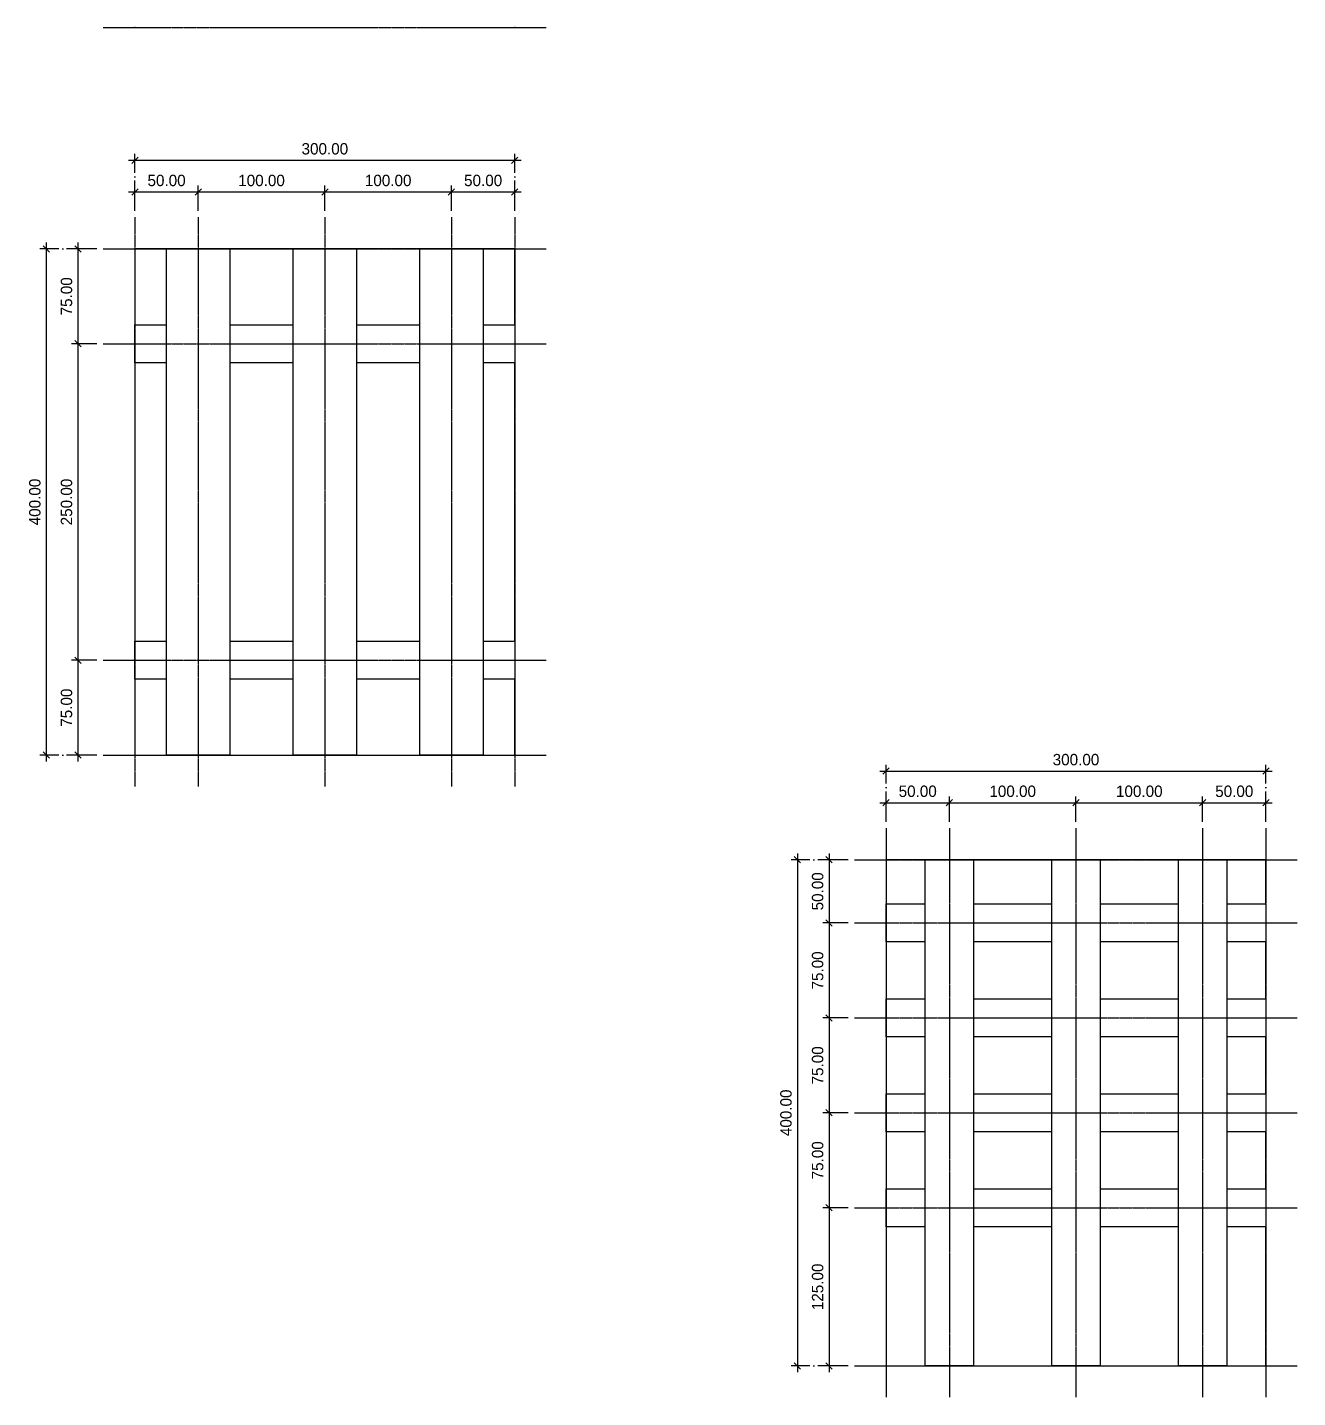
# Model space of a CAD drawing. Header units: millimetres. Extents: x -244126 to 368105, y -173968 to 259060.
# Drawn here: x -4110 to -3107, y 14752 to 15834 of the extents above; entities that cross this region are included whole.
import ezdxf

# ---------------------------------------------------------------- set-up
doc = ezdxf.new("R2010")
doc.units = ezdxf.units.MM
doc.header["$MEASUREMENT"] = 0
doc.linetypes.add('ACAD_ISO04W100', pattern=[30, 24, -3, 0, -3])
doc.linetypes.add('CENTER', pattern=[2, 1.25, -0.25, 0.25, -0.25])
for name, color, linetype in [('000 - GRID', 8, 'CENTER'), ('000 - WIPEOUT', 250, 'Continuous'), ('001 - ASCESSORIES', 1, 'Continuous'), ('002 - STRUCTURAL STEEL', 4, 'Continuous'), ('A04_TUBE SERIES', 7, 'Continuous')]:
    doc.layers.add(name, color=color, linetype=linetype)
doc.styles.add('CORDIA', font='cordia.shx')
doc.styles.add('TA', font='Cordia New.ttf', dxfattribs={"height": 4.5})
doc.dimstyles.new('DIM E-E', dxfattribs={"dimscale": 2, "dimtxt": 0.18, "dimasz": 0.1, "dimexe": 0.1, "dimexo": 0.1, "dimgap": 0.09, "dimtad": 1, "dimtoh": 1, "dimzin": 0, "dimdsep": 46, "dimtxsty": 'CORDIA', "dimblk": 'OBLIQUE', "dimcen": 0.1, "dimdle": 0.1, "dimclrd": 40, "dimclre": 140, "dimclrt": 3, "dimadec": 0, "dimazin": 0, "dimtfac": 1, "dimtix": 1, "dimtmove": 2, "dimatfit": 3, "dimfxl": 1, "dimtolj": 1, "dimtzin": 0, "dimarcsym": 0})

# ---------------------------------------------------------------- blocks, each defined once
blk = doc.blocks.new('*U745')
at = {"color": 3}
blk.add_point((0, -400), dxfattribs=at)
at = {"layer": '000 - GRID', "color": 0, "linetype": 'ByBlock'}
blk.add_line((0, 25), (0, -425), dxfattribs=at)
at = {"layer": '000 - GRID', "color": 0}
blk.add_point((0, 0), dxfattribs=at)
at = {"style": 'TA', "flags": 1}
blk.add_attdef('LOCATION', (6, 6), '', height=4.5, dxfattribs=at)
blk = doc.blocks.new('*U548')
at = {"color": 3}
blk.add_point((0, -300), dxfattribs=at)
at = {"layer": '000 - GRID', "color": 0, "linetype": 'ByBlock'}
blk.add_line((0, 25), (0, -325), dxfattribs=at)
at = {"layer": '000 - GRID', "color": 0}
blk.add_point((0, 0), dxfattribs=at)
at = {"style": 'TA', "flags": 1}
blk.add_attdef('LOCATION', (6, 6), '', height=4.5, dxfattribs=at)
blk = doc.blocks.new('*U746')
at = {"color": 0}
blk.add_wipeout([(-150, 15), (150, 15), (150, -15), (-150, -15)], dxfattribs=at).dxf.layer = '000 - WIPEOUT'
at = {"layer": '002 - STRUCTURAL STEEL', "color": 0, "linetype": 'ByBlock'}
blk.add_lwpolyline([(-150, 15), (150, 15), (150, -15), (-150, -15)], close=True, dxfattribs=at)
blk = doc.blocks.new('*U747')
at = {"color": 0}
blk.add_wipeout([(-25, 400), (25, 400), (25, 0), (-25, 0)], dxfattribs=at).dxf.layer = '000 - WIPEOUT'
at = {"layer": '002 - STRUCTURAL STEEL', "color": 0, "linetype": 'ByBlock'}
blk.add_lwpolyline([(-25, 400), (25, 400), (25, 0), (-25, 0)], close=True, dxfattribs=at)
blk = doc.blocks.new('_Oblique')
at = {"color": 0, "linetype": 'ByBlock', "lineweight": -2}
blk.add_line((-0.5, -0.5), (0.5, 0.5), dxfattribs=at)
blk = doc.blocks.new('*D2356')
at = {"layer": 'A04_TUBE SERIES', "color": 140, "linetype": 'ACAD_ISO04W100', "lineweight": -2, "transparency": 16777216}
for p, q in [((-4025.2, 15689.2), (-4025.2, 15709.2)), ((-3975.2, 15689.2), (-3975.2, 15709.2))]:
    blk.add_line(p, q, dxfattribs=at)
at = {"layer": 'A04_TUBE SERIES', "color": 40, "lineweight": -2, "transparency": 16777216}
blk.add_line((-4030.2, 15704.2), (-3970.2, 15704.2), dxfattribs=at)
at = {"layer": 'Defpoints', "color": 0, "transparency": 16777216}
for p in [(-3975.2, 15704.2), (-4025.2, 15684.2), (-3975.2, 15684.2)]:
    blk.add_point(p, dxfattribs=at)
at = {"layer": 'A04_TUBE SERIES', "color": 40, "lineweight": -2, "transparency": 16777216, "xscale": 5, "yscale": 5, "zscale": 5, "rotation": 180}
blk.add_blockref('_Oblique', (-4025.2, 15704.2), dxfattribs=at)
at = {"layer": 'A04_TUBE SERIES', "color": 40, "lineweight": -2, "transparency": 16777216, "xscale": 5, "yscale": 5, "zscale": 5}
blk.add_blockref('_Oblique', (-3975.2, 15704.2), dxfattribs=at)
at = {"layer": 'A04_TUBE SERIES', "color": 3, "transparency": 16777216, "insert": (-4000.2, 15713.2), "char_height": 9, "attachment_point": 5, "style": 'CORDIA'}
blk.add_mtext('\\A1;50.00', dxfattribs=at)
blk = doc.blocks.new('*D2357')
at = {"layer": 'A04_TUBE SERIES', "color": 140, "linetype": 'ACAD_ISO04W100', "lineweight": -2, "transparency": 16777216}
for p, q in [((-3975.2, 15689.2), (-3975.2, 15709.2)), ((-3875.2, 15689.2), (-3875.2, 15709.2))]:
    blk.add_line(p, q, dxfattribs=at)
at = {"layer": 'A04_TUBE SERIES', "color": 40, "lineweight": -2, "transparency": 16777216}
blk.add_line((-3980.2, 15704.2), (-3870.2, 15704.2), dxfattribs=at)
at = {"layer": 'Defpoints', "color": 0, "transparency": 16777216}
for p in [(-3875.2, 15704.2), (-3975.2, 15684.2), (-3875.2, 15684.2)]:
    blk.add_point(p, dxfattribs=at)
at = {"layer": 'A04_TUBE SERIES', "color": 40, "lineweight": -2, "transparency": 16777216, "xscale": 5, "yscale": 5, "zscale": 5, "rotation": 180}
blk.add_blockref('_Oblique', (-3975.2, 15704.2), dxfattribs=at)
at = {"layer": 'A04_TUBE SERIES', "color": 40, "lineweight": -2, "transparency": 16777216, "xscale": 5, "yscale": 5, "zscale": 5}
blk.add_blockref('_Oblique', (-3875.2, 15704.2), dxfattribs=at)
at = {"layer": 'A04_TUBE SERIES', "color": 3, "transparency": 16777216, "insert": (-3925.2, 15713.2), "char_height": 9, "attachment_point": 5, "style": 'CORDIA'}
blk.add_mtext('\\A1;100.00', dxfattribs=at)
blk = doc.blocks.new('*D2358')
at = {"layer": 'A04_TUBE SERIES', "color": 140, "linetype": 'ACAD_ISO04W100', "lineweight": -2, "transparency": 16777216}
for p, q in [((-3875.2, 15689.2), (-3875.2, 15709.2)), ((-3775.2, 15689.2), (-3775.2, 15709.2))]:
    blk.add_line(p, q, dxfattribs=at)
at = {"layer": 'A04_TUBE SERIES', "color": 40, "lineweight": -2, "transparency": 16777216}
blk.add_line((-3880.2, 15704.2), (-3770.2, 15704.2), dxfattribs=at)
at = {"layer": 'Defpoints', "color": 0, "transparency": 16777216}
for p in [(-3775.2, 15704.2), (-3875.2, 15684.2), (-3775.2, 15684.2)]:
    blk.add_point(p, dxfattribs=at)
at = {"layer": 'A04_TUBE SERIES', "color": 40, "lineweight": -2, "transparency": 16777216, "xscale": 5, "yscale": 5, "zscale": 5, "rotation": 180}
blk.add_blockref('_Oblique', (-3875.2, 15704.2), dxfattribs=at)
at = {"layer": 'A04_TUBE SERIES', "color": 40, "lineweight": -2, "transparency": 16777216, "xscale": 5, "yscale": 5, "zscale": 5}
blk.add_blockref('_Oblique', (-3775.2, 15704.2), dxfattribs=at)
at = {"layer": 'A04_TUBE SERIES', "color": 3, "transparency": 16777216, "insert": (-3825.2, 15713.2), "char_height": 9, "attachment_point": 5, "style": 'CORDIA'}
blk.add_mtext('\\A1;100.00', dxfattribs=at)
blk = doc.blocks.new('*D2359')
at = {"layer": 'A04_TUBE SERIES', "color": 140, "linetype": 'ACAD_ISO04W100', "lineweight": -2, "transparency": 16777216}
for p, q in [((-3775.2, 15689.2), (-3775.2, 15709.2)), ((-3725.2, 15689.2), (-3725.2, 15709.2))]:
    blk.add_line(p, q, dxfattribs=at)
at = {"layer": 'A04_TUBE SERIES', "color": 40, "lineweight": -2, "transparency": 16777216}
blk.add_line((-3780.2, 15704.2), (-3720.2, 15704.2), dxfattribs=at)
at = {"layer": 'Defpoints', "color": 0, "transparency": 16777216}
for p in [(-3725.2, 15704.2), (-3775.2, 15684.2), (-3725.2, 15684.2)]:
    blk.add_point(p, dxfattribs=at)
at = {"layer": 'A04_TUBE SERIES', "color": 40, "lineweight": -2, "transparency": 16777216, "xscale": 5, "yscale": 5, "zscale": 5, "rotation": 180}
blk.add_blockref('_Oblique', (-3775.2, 15704.2), dxfattribs=at)
at = {"layer": 'A04_TUBE SERIES', "color": 40, "lineweight": -2, "transparency": 16777216, "xscale": 5, "yscale": 5, "zscale": 5}
blk.add_blockref('_Oblique', (-3725.2, 15704.2), dxfattribs=at)
at = {"layer": 'A04_TUBE SERIES', "color": 3, "transparency": 16777216, "insert": (-3750.2, 15713.2), "char_height": 9, "attachment_point": 5, "style": 'CORDIA'}
blk.add_mtext('\\A1;50.00', dxfattribs=at)
blk = doc.blocks.new('*D2360')
at = {"layer": 'A04_TUBE SERIES', "color": 140, "linetype": 'ACAD_ISO04W100', "lineweight": -2, "transparency": 16777216}
for p, q in [((-4055.2, 15659.2), (-4075.2, 15659.2)), ((-4055.2, 15584.2), (-4075.2, 15584.2))]:
    blk.add_line(p, q, dxfattribs=at)
at = {"layer": 'A04_TUBE SERIES', "color": 40, "lineweight": -2, "transparency": 16777216}
blk.add_line((-4070.2, 15664.2), (-4070.2, 15579.2), dxfattribs=at)
at = {"layer": 'Defpoints', "color": 0, "transparency": 16777216}
for p in [(-4050.2, 15659.2), (-4070.2, 15584.2), (-4050.2, 15584.2)]:
    blk.add_point(p, dxfattribs=at)
at = {"layer": 'A04_TUBE SERIES', "color": 40, "lineweight": -2, "transparency": 16777216, "xscale": 5, "yscale": 5, "zscale": 5}
for p, rotation in [((-4070.2, 15659.2), 90), ((-4070.2, 15584.2), 270)]:
    blk.add_blockref('_Oblique', p, dxfattribs=dict(at, rotation=rotation))
at = {"layer": 'A04_TUBE SERIES', "color": 3, "transparency": 16777216, "insert": (-4079.2, 15621.7), "char_height": 9, "attachment_point": 5, "rotation": 90, "style": 'CORDIA'}
blk.add_mtext('\\A1;75.00', dxfattribs=at)
blk = doc.blocks.new('*D2344')
at = {"layer": 'A04_TUBE SERIES', "color": 40, "lineweight": -2, "transparency": 16777216}
blk.add_line((-4070.2, 15589.2), (-4070.2, 15329.2), dxfattribs=at)
at = {"layer": 'A04_TUBE SERIES', "color": 140, "linetype": 'ACAD_ISO04W100', "lineweight": -2, "transparency": 16777216}
for p, q in [((-4055.2, 15584.2), (-4075.2, 15584.2)), ((-4055.2, 15334.2), (-4075.2, 15334.2))]:
    blk.add_line(p, q, dxfattribs=at)
at = {"layer": 'Defpoints', "color": 0, "transparency": 16777216}
for p in [(-4050.2, 15584.2), (-4070.2, 15334.2), (-4050.2, 15334.2)]:
    blk.add_point(p, dxfattribs=at)
at = {"layer": 'A04_TUBE SERIES', "color": 40, "lineweight": -2, "transparency": 16777216, "xscale": 5, "yscale": 5, "zscale": 5}
for p, rotation in [((-4070.2, 15584.2), 90), ((-4070.2, 15334.2), 270)]:
    blk.add_blockref('_Oblique', p, dxfattribs=dict(at, rotation=rotation))
at = {"layer": 'A04_TUBE SERIES', "color": 3, "transparency": 16777216, "insert": (-4079.2, 15459.2), "char_height": 9, "attachment_point": 5, "rotation": 90, "style": 'CORDIA'}
blk.add_mtext('\\A1;250.00', dxfattribs=at)
blk = doc.blocks.new('*D2345')
at = {"layer": 'A04_TUBE SERIES', "color": 140, "linetype": 'ACAD_ISO04W100', "lineweight": -2, "transparency": 16777216}
for p, q in [((-4055.2, 15334.2), (-4075.2, 15334.2)), ((-4055.2, 15259.2), (-4075.2, 15259.2))]:
    blk.add_line(p, q, dxfattribs=at)
at = {"layer": 'A04_TUBE SERIES', "color": 40, "lineweight": -2, "transparency": 16777216}
blk.add_line((-4070.2, 15339.2), (-4070.2, 15254.2), dxfattribs=at)
at = {"layer": 'Defpoints', "color": 0, "transparency": 16777216}
for p in [(-4050.2, 15334.2), (-4070.2, 15259.2), (-4050.2, 15259.2)]:
    blk.add_point(p, dxfattribs=at)
at = {"layer": 'A04_TUBE SERIES', "color": 40, "lineweight": -2, "transparency": 16777216, "xscale": 5, "yscale": 5, "zscale": 5}
for p, rotation in [((-4070.2, 15334.2), 90), ((-4070.2, 15259.2), 270)]:
    blk.add_blockref('_Oblique', p, dxfattribs=dict(at, rotation=rotation))
at = {"layer": 'A04_TUBE SERIES', "color": 3, "transparency": 16777216, "insert": (-4079.2, 15296.7), "char_height": 9, "attachment_point": 5, "rotation": 90, "style": 'CORDIA'}
blk.add_mtext('\\A1;75.00', dxfattribs=at)
blk = doc.blocks.new('*D2346')
at = {"layer": 'A04_TUBE SERIES', "color": 140, "linetype": 'ACAD_ISO04W100', "lineweight": -2, "transparency": 16777216}
for p, q in [((-4025.2, 15689.2), (-4025.2, 15734.2)), ((-3725.2, 15689.2), (-3725.2, 15734.2))]:
    blk.add_line(p, q, dxfattribs=at)
at = {"layer": 'A04_TUBE SERIES', "color": 40, "lineweight": -2, "transparency": 16777216}
blk.add_line((-4030.2, 15729.2), (-3720.2, 15729.2), dxfattribs=at)
at = {"layer": 'Defpoints', "color": 0, "transparency": 16777216}
for p in [(-3725.2, 15729.2), (-4025.2, 15684.2), (-3725.2, 15684.2)]:
    blk.add_point(p, dxfattribs=at)
at = {"layer": 'A04_TUBE SERIES', "color": 40, "lineweight": -2, "transparency": 16777216, "xscale": 5, "yscale": 5, "zscale": 5, "rotation": 180}
blk.add_blockref('_Oblique', (-4025.2, 15729.2), dxfattribs=at)
at = {"layer": 'A04_TUBE SERIES', "color": 40, "lineweight": -2, "transparency": 16777216, "xscale": 5, "yscale": 5, "zscale": 5}
blk.add_blockref('_Oblique', (-3725.2, 15729.2), dxfattribs=at)
at = {"layer": 'A04_TUBE SERIES', "color": 3, "transparency": 16777216, "insert": (-3875.2, 15738.2), "char_height": 9, "attachment_point": 5, "style": 'CORDIA'}
blk.add_mtext('\\A1;300.00', dxfattribs=at)
blk = doc.blocks.new('*D2347')
at = {"layer": 'A04_TUBE SERIES', "color": 140, "linetype": 'ACAD_ISO04W100', "lineweight": -2, "transparency": 16777216}
for p, q in [((-4055.2, 15659.2), (-4100.2, 15659.2)), ((-4055.2, 15259.2), (-4100.2, 15259.2))]:
    blk.add_line(p, q, dxfattribs=at)
at = {"layer": 'A04_TUBE SERIES', "color": 40, "lineweight": -2, "transparency": 16777216}
blk.add_line((-4095.2, 15664.2), (-4095.2, 15254.2), dxfattribs=at)
at = {"layer": 'Defpoints', "color": 0, "transparency": 16777216}
for p in [(-4050.2, 15659.2), (-4095.2, 15259.2), (-4050.2, 15259.2)]:
    blk.add_point(p, dxfattribs=at)
at = {"layer": 'A04_TUBE SERIES', "color": 40, "lineweight": -2, "transparency": 16777216, "xscale": 5, "yscale": 5, "zscale": 5}
for p, rotation in [((-4095.2, 15659.2), 90), ((-4095.2, 15259.2), 270)]:
    blk.add_blockref('_Oblique', p, dxfattribs=dict(at, rotation=rotation))
at = {"layer": 'A04_TUBE SERIES', "color": 3, "transparency": 16777216, "insert": (-4104.2, 15459.2), "char_height": 9, "attachment_point": 5, "rotation": 90, "style": 'CORDIA'}
blk.add_mtext('\\A1;400.00', dxfattribs=at)
blk = doc.blocks.new('*U748')
at = {"color": 0}
blk.add_wipeout([(-19, 400), (19, 400), (19, 0), (-19, 0)], dxfattribs=at).dxf.layer = '000 - WIPEOUT'
at = {"layer": '002 - STRUCTURAL STEEL', "color": 0, "linetype": 'ByBlock'}
blk.add_lwpolyline([(-19, 400), (19, 400), (19, 0), (-19, 0)], close=True, dxfattribs=at)
blk = doc.blocks.new('*D2332')
at = {"layer": 'A04_TUBE SERIES', "color": 40, "lineweight": -2, "transparency": 16777216}
blk.add_line((-3437, 15221.6), (-3377, 15221.6), dxfattribs=at)
at = {"layer": 'A04_TUBE SERIES', "color": 140, "linetype": 'ACAD_ISO04W100', "lineweight": -2, "transparency": 16777216}
for p, q in [((-3432, 15206.6), (-3432, 15226.6)), ((-3382, 15206.6), (-3382, 15226.6))]:
    blk.add_line(p, q, dxfattribs=at)
at = {"layer": 'Defpoints', "color": 0, "transparency": 16777216}
for p in [(-3382, 15221.6), (-3432, 15201.6), (-3382, 15201.6)]:
    blk.add_point(p, dxfattribs=at)
at = {"layer": 'A04_TUBE SERIES', "color": 40, "lineweight": -2, "transparency": 16777216, "xscale": 5, "yscale": 5, "zscale": 5, "rotation": 180}
blk.add_blockref('_Oblique', (-3432, 15221.6), dxfattribs=at)
at = {"layer": 'A04_TUBE SERIES', "color": 40, "lineweight": -2, "transparency": 16777216, "xscale": 5, "yscale": 5, "zscale": 5}
blk.add_blockref('_Oblique', (-3382, 15221.6), dxfattribs=at)
at = {"layer": 'A04_TUBE SERIES', "color": 3, "transparency": 16777216, "insert": (-3407, 15230.6), "char_height": 9, "attachment_point": 5, "style": 'CORDIA'}
blk.add_mtext('\\A1;50.00', dxfattribs=at)
blk = doc.blocks.new('*D2333')
at = {"layer": 'A04_TUBE SERIES', "color": 40, "lineweight": -2, "transparency": 16777216}
blk.add_line((-3387, 15221.6), (-3277, 15221.6), dxfattribs=at)
at = {"layer": 'A04_TUBE SERIES', "color": 140, "linetype": 'ACAD_ISO04W100', "lineweight": -2, "transparency": 16777216}
for p, q in [((-3382, 15206.6), (-3382, 15226.6)), ((-3282, 15206.6), (-3282, 15226.6))]:
    blk.add_line(p, q, dxfattribs=at)
at = {"layer": 'Defpoints', "color": 0, "transparency": 16777216}
for p in [(-3282, 15221.6), (-3382, 15201.6), (-3282, 15201.6)]:
    blk.add_point(p, dxfattribs=at)
at = {"layer": 'A04_TUBE SERIES', "color": 40, "lineweight": -2, "transparency": 16777216, "xscale": 5, "yscale": 5, "zscale": 5, "rotation": 180}
blk.add_blockref('_Oblique', (-3382, 15221.6), dxfattribs=at)
at = {"layer": 'A04_TUBE SERIES', "color": 40, "lineweight": -2, "transparency": 16777216, "xscale": 5, "yscale": 5, "zscale": 5}
blk.add_blockref('_Oblique', (-3282, 15221.6), dxfattribs=at)
at = {"layer": 'A04_TUBE SERIES', "color": 3, "transparency": 16777216, "insert": (-3332, 15230.6), "char_height": 9, "attachment_point": 5, "style": 'CORDIA'}
blk.add_mtext('\\A1;100.00', dxfattribs=at)
blk = doc.blocks.new('*D2335')
at = {"layer": 'A04_TUBE SERIES', "color": 40, "lineweight": -2, "transparency": 16777216}
blk.add_line((-3287, 15221.6), (-3177, 15221.6), dxfattribs=at)
at = {"layer": 'A04_TUBE SERIES', "color": 140, "linetype": 'ACAD_ISO04W100', "lineweight": -2, "transparency": 16777216}
for p, q in [((-3282, 15206.6), (-3282, 15226.6)), ((-3182, 15206.6), (-3182, 15226.6))]:
    blk.add_line(p, q, dxfattribs=at)
at = {"layer": 'Defpoints', "color": 0, "transparency": 16777216}
for p in [(-3182, 15221.6), (-3282, 15201.6), (-3182, 15201.6)]:
    blk.add_point(p, dxfattribs=at)
at = {"layer": 'A04_TUBE SERIES', "color": 40, "lineweight": -2, "transparency": 16777216, "xscale": 5, "yscale": 5, "zscale": 5, "rotation": 180}
blk.add_blockref('_Oblique', (-3282, 15221.6), dxfattribs=at)
at = {"layer": 'A04_TUBE SERIES', "color": 40, "lineweight": -2, "transparency": 16777216, "xscale": 5, "yscale": 5, "zscale": 5}
blk.add_blockref('_Oblique', (-3182, 15221.6), dxfattribs=at)
at = {"layer": 'A04_TUBE SERIES', "color": 3, "transparency": 16777216, "insert": (-3232, 15230.6), "char_height": 9, "attachment_point": 5, "style": 'CORDIA'}
blk.add_mtext('\\A1;100.00', dxfattribs=at)
blk = doc.blocks.new('*D2336')
at = {"layer": 'A04_TUBE SERIES', "color": 40, "lineweight": -2, "transparency": 16777216}
blk.add_line((-3187, 15221.6), (-3127, 15221.6), dxfattribs=at)
at = {"layer": 'A04_TUBE SERIES', "color": 140, "linetype": 'ACAD_ISO04W100', "lineweight": -2, "transparency": 16777216}
for p, q in [((-3182, 15206.6), (-3182, 15226.6)), ((-3132, 15206.6), (-3132, 15226.6))]:
    blk.add_line(p, q, dxfattribs=at)
at = {"layer": 'Defpoints', "color": 0, "transparency": 16777216}
for p in [(-3132, 15221.6), (-3182, 15201.6), (-3132, 15201.6)]:
    blk.add_point(p, dxfattribs=at)
at = {"layer": 'A04_TUBE SERIES', "color": 40, "lineweight": -2, "transparency": 16777216, "xscale": 5, "yscale": 5, "zscale": 5, "rotation": 180}
blk.add_blockref('_Oblique', (-3182, 15221.6), dxfattribs=at)
at = {"layer": 'A04_TUBE SERIES', "color": 40, "lineweight": -2, "transparency": 16777216, "xscale": 5, "yscale": 5, "zscale": 5}
blk.add_blockref('_Oblique', (-3132, 15221.6), dxfattribs=at)
at = {"layer": 'A04_TUBE SERIES', "color": 3, "transparency": 16777216, "insert": (-3157, 15230.6), "char_height": 9, "attachment_point": 5, "style": 'CORDIA'}
blk.add_mtext('\\A1;50.00', dxfattribs=at)
blk = doc.blocks.new('*D2337')
at = {"layer": 'A04_TUBE SERIES', "color": 40, "lineweight": -2, "transparency": 16777216}
blk.add_line((-3477, 15181.6), (-3477, 15121.6), dxfattribs=at)
at = {"layer": 'A04_TUBE SERIES', "color": 140, "linetype": 'ACAD_ISO04W100', "lineweight": -2, "transparency": 16777216}
for p, q in [((-3462, 15176.6), (-3482, 15176.6)), ((-3462, 15126.6), (-3482, 15126.6))]:
    blk.add_line(p, q, dxfattribs=at)
at = {"layer": 'Defpoints', "color": 0, "transparency": 16777216}
for p in [(-3457, 15176.6), (-3477, 15126.6), (-3457, 15126.6)]:
    blk.add_point(p, dxfattribs=at)
at = {"layer": 'A04_TUBE SERIES', "color": 40, "lineweight": -2, "transparency": 16777216, "xscale": 5, "yscale": 5, "zscale": 5}
for p, rotation in [((-3477, 15176.6), 90), ((-3477, 15126.6), 270)]:
    blk.add_blockref('_Oblique', p, dxfattribs=dict(at, rotation=rotation))
at = {"layer": 'A04_TUBE SERIES', "color": 3, "transparency": 16777216, "insert": (-3486, 15151.6), "char_height": 9, "attachment_point": 5, "rotation": 90, "style": 'CORDIA'}
blk.add_mtext('\\A1;50.00', dxfattribs=at)
blk = doc.blocks.new('*D2338')
at = {"layer": 'A04_TUBE SERIES', "color": 140, "linetype": 'ACAD_ISO04W100', "lineweight": -2, "transparency": 16777216}
for p, q in [((-3462, 15126.6), (-3482, 15126.6)), ((-3462, 15051.6), (-3482, 15051.6))]:
    blk.add_line(p, q, dxfattribs=at)
at = {"layer": 'A04_TUBE SERIES', "color": 40, "lineweight": -2, "transparency": 16777216}
blk.add_line((-3477, 15131.6), (-3477, 15046.6), dxfattribs=at)
at = {"layer": 'Defpoints', "color": 0, "transparency": 16777216}
for p in [(-3457, 15126.6), (-3477, 15051.6), (-3457, 15051.6)]:
    blk.add_point(p, dxfattribs=at)
at = {"layer": 'A04_TUBE SERIES', "color": 40, "lineweight": -2, "transparency": 16777216, "xscale": 5, "yscale": 5, "zscale": 5}
for p, rotation in [((-3477, 15126.6), 90), ((-3477, 15051.6), 270)]:
    blk.add_blockref('_Oblique', p, dxfattribs=dict(at, rotation=rotation))
at = {"layer": 'A04_TUBE SERIES', "color": 3, "transparency": 16777216, "insert": (-3486, 15089.1), "char_height": 9, "attachment_point": 5, "rotation": 90, "style": 'CORDIA'}
blk.add_mtext('\\A1;75.00', dxfattribs=at)
blk = doc.blocks.new('*D2339')
at = {"layer": 'A04_TUBE SERIES', "color": 140, "linetype": 'ACAD_ISO04W100', "lineweight": -2, "transparency": 16777216}
for p, q in [((-3462, 15051.6), (-3482, 15051.6)), ((-3462, 14976.6), (-3482, 14976.6))]:
    blk.add_line(p, q, dxfattribs=at)
at = {"layer": 'A04_TUBE SERIES', "color": 40, "lineweight": -2, "transparency": 16777216}
blk.add_line((-3477, 15056.6), (-3477, 14971.6), dxfattribs=at)
at = {"layer": 'Defpoints', "color": 0, "transparency": 16777216}
for p in [(-3457, 15051.6), (-3477, 14976.6), (-3457, 14976.6)]:
    blk.add_point(p, dxfattribs=at)
at = {"layer": 'A04_TUBE SERIES', "color": 40, "lineweight": -2, "transparency": 16777216, "xscale": 5, "yscale": 5, "zscale": 5}
for p, rotation in [((-3477, 15051.6), 90), ((-3477, 14976.6), 270)]:
    blk.add_blockref('_Oblique', p, dxfattribs=dict(at, rotation=rotation))
at = {"layer": 'A04_TUBE SERIES', "color": 3, "transparency": 16777216, "insert": (-3486, 15014.1), "char_height": 9, "attachment_point": 5, "rotation": 90, "style": 'CORDIA'}
blk.add_mtext('\\A1;75.00', dxfattribs=at)
blk = doc.blocks.new('*D2340')
at = {"layer": 'A04_TUBE SERIES', "color": 140, "linetype": 'ACAD_ISO04W100', "lineweight": -2, "transparency": 16777216}
for p, q in [((-3462, 14976.6), (-3482, 14976.6)), ((-3462, 14901.6), (-3482, 14901.6))]:
    blk.add_line(p, q, dxfattribs=at)
at = {"layer": 'A04_TUBE SERIES', "color": 40, "lineweight": -2, "transparency": 16777216}
blk.add_line((-3477, 14981.6), (-3477, 14896.6), dxfattribs=at)
at = {"layer": 'Defpoints', "color": 0, "transparency": 16777216}
for p in [(-3457, 14976.6), (-3477, 14901.6), (-3457, 14901.6)]:
    blk.add_point(p, dxfattribs=at)
at = {"layer": 'A04_TUBE SERIES', "color": 40, "lineweight": -2, "transparency": 16777216, "xscale": 5, "yscale": 5, "zscale": 5}
for p, rotation in [((-3477, 14976.6), 90), ((-3477, 14901.6), 270)]:
    blk.add_blockref('_Oblique', p, dxfattribs=dict(at, rotation=rotation))
at = {"layer": 'A04_TUBE SERIES', "color": 3, "transparency": 16777216, "insert": (-3486, 14939.1), "char_height": 9, "attachment_point": 5, "rotation": 90, "style": 'CORDIA'}
blk.add_mtext('\\A1;75.00', dxfattribs=at)
blk = doc.blocks.new('*D2341')
at = {"layer": 'A04_TUBE SERIES', "color": 140, "linetype": 'ACAD_ISO04W100', "lineweight": -2, "transparency": 16777216}
for p, q in [((-3462, 14901.6), (-3482, 14901.6)), ((-3462, 14776.6), (-3482, 14776.6))]:
    blk.add_line(p, q, dxfattribs=at)
at = {"layer": 'A04_TUBE SERIES', "color": 40, "lineweight": -2, "transparency": 16777216}
blk.add_line((-3477, 14906.6), (-3477, 14771.6), dxfattribs=at)
at = {"layer": 'Defpoints', "color": 0, "transparency": 16777216}
for p in [(-3457, 14901.6), (-3477, 14776.6), (-3457, 14776.6)]:
    blk.add_point(p, dxfattribs=at)
at = {"layer": 'A04_TUBE SERIES', "color": 40, "lineweight": -2, "transparency": 16777216, "xscale": 5, "yscale": 5, "zscale": 5}
for p, rotation in [((-3477, 14901.6), 90), ((-3477, 14776.6), 270)]:
    blk.add_blockref('_Oblique', p, dxfattribs=dict(at, rotation=rotation))
at = {"layer": 'A04_TUBE SERIES', "color": 3, "transparency": 16777216, "insert": (-3486, 14839.1), "char_height": 9, "attachment_point": 5, "rotation": 90, "style": 'CORDIA'}
blk.add_mtext('\\A1;125.00', dxfattribs=at)
blk = doc.blocks.new('*D2342')
at = {"layer": 'A04_TUBE SERIES', "color": 40, "lineweight": -2, "transparency": 16777216}
blk.add_line((-3437, 15246.6), (-3127, 15246.6), dxfattribs=at)
at = {"layer": 'A04_TUBE SERIES', "color": 140, "linetype": 'ACAD_ISO04W100', "lineweight": -2, "transparency": 16777216}
for p, q in [((-3432, 15206.6), (-3432, 15251.6)), ((-3132, 15206.6), (-3132, 15251.6))]:
    blk.add_line(p, q, dxfattribs=at)
at = {"layer": 'Defpoints', "color": 0, "transparency": 16777216}
for p in [(-3132, 15246.6), (-3432, 15201.6), (-3132, 15201.6)]:
    blk.add_point(p, dxfattribs=at)
at = {"layer": 'A04_TUBE SERIES', "color": 40, "lineweight": -2, "transparency": 16777216, "xscale": 5, "yscale": 5, "zscale": 5, "rotation": 180}
blk.add_blockref('_Oblique', (-3432, 15246.6), dxfattribs=at)
at = {"layer": 'A04_TUBE SERIES', "color": 40, "lineweight": -2, "transparency": 16777216, "xscale": 5, "yscale": 5, "zscale": 5}
blk.add_blockref('_Oblique', (-3132, 15246.6), dxfattribs=at)
at = {"layer": 'A04_TUBE SERIES', "color": 3, "transparency": 16777216, "insert": (-3282, 15255.6), "char_height": 9, "attachment_point": 5, "style": 'CORDIA'}
blk.add_mtext('\\A1;300.00', dxfattribs=at)
blk = doc.blocks.new('*D2343')
at = {"layer": 'A04_TUBE SERIES', "color": 40, "lineweight": -2, "transparency": 16777216}
blk.add_line((-3502, 15181.6), (-3502, 14771.6), dxfattribs=at)
at = {"layer": 'A04_TUBE SERIES', "color": 140, "linetype": 'ACAD_ISO04W100', "lineweight": -2, "transparency": 16777216}
for p, q in [((-3462, 15176.6), (-3507, 15176.6)), ((-3462, 14776.6), (-3507, 14776.6))]:
    blk.add_line(p, q, dxfattribs=at)
at = {"layer": 'Defpoints', "color": 0, "transparency": 16777216}
for p in [(-3457, 15176.6), (-3502, 14776.6), (-3457, 14776.6)]:
    blk.add_point(p, dxfattribs=at)
at = {"layer": 'A04_TUBE SERIES', "color": 40, "lineweight": -2, "transparency": 16777216, "xscale": 5, "yscale": 5, "zscale": 5}
for p, rotation in [((-3502, 15176.6), 90), ((-3502, 14776.6), 270)]:
    blk.add_blockref('_Oblique', p, dxfattribs=dict(at, rotation=rotation))
at = {"layer": 'A04_TUBE SERIES', "color": 3, "transparency": 16777216, "insert": (-3511, 14976.6), "char_height": 9, "attachment_point": 5, "rotation": 90, "style": 'CORDIA'}
blk.add_mtext('\\A1;400.00', dxfattribs=at)

msp = doc.modelspace()

# ---------------------------------------------------------------- linework, layer by layer
at = {"layer": 'A04_TUBE SERIES', "color": 3}
for points in [[(-4025.19069, 15259.16872), (-3725.19069, 15259.16872), (-3725.19069, 15659.16872), (-4025.19069, 15659.16872)], [(-3432.00279, 14776.60885), (-3132.00279, 14776.60885), (-3132.00279, 15176.60885), (-3432.00279, 15176.60885)]]:
    msp.add_lwpolyline(points, close=True, dxfattribs=at)

# ---------------------------------------------------------------- block references
at = {"layer": '000 - GRID', "rotation": 90}
msp.add_blockref('*U548', (-4025.19069, 15834.16872), dxfattribs=at)

# ---------------------------------------------------------------- dimensions: what is measured, and where the dimension line sits
at = {"layer": 'A04_TUBE SERIES', "color": 3}
for base, p1, p2, picture, middle in [((-3725.19069, 15729.16872), (-4025.19069, 15684.16872), (-3725.19069, 15684.16872), '*D2346', (-3875.19069, 15738.16872)), ((-3975.19069, 15704.16872), (-4025.19069, 15684.16872), (-3975.19069, 15684.16872), '*D2356', (-4000.19069, 15713.16872)), ((-3875.19069, 15704.16872), (-3975.19069, 15684.16872), (-3875.19069, 15684.16872), '*D2357', (-3925.19069, 15713.16872)), ((-3775.19069, 15704.16872), (-3875.19069, 15684.16872), (-3775.19069, 15684.16872), '*D2358', (-3825.19069, 15713.16872)), ((-3725.19069, 15704.16872), (-3775.19069, 15684.16872), (-3725.19069, 15684.16872), '*D2359', (-3750.19069, 15713.16872)), ((-3132.00279, 15246.60885), (-3432.00279, 15201.60885), (-3132.00279, 15201.60885), '*D2342', (-3282.00279, 15255.60885)), ((-3382.00279, 15221.60885), (-3432.00279, 15201.60885), (-3382.00279, 15201.60885), '*D2332', (-3407.00279, 15230.60885)), ((-3282.00279, 15221.60885), (-3382.00279, 15201.60885), (-3282.00279, 15201.60885), '*D2333', (-3332.00279, 15230.60885)), ((-3182.00279, 15221.60885), (-3282.00279, 15201.60885), (-3182.00279, 15201.60885), '*D2335', (-3232.00279, 15230.60885)), ((-3132.00279, 15221.60885), (-3182.00279, 15201.60885), (-3132.00279, 15201.60885), '*D2336', (-3157.00279, 15230.60885))]:
    dim = msp.add_linear_dim(base=base, p1=p1, p2=p2, dimstyle='DIM E-E', override={"dimscale": 50}, dxfattribs=at)
    dim.commit()
    dim.dimension.update_dxf_attribs({"geometry": picture, "text_midpoint": middle})
for base, p1, p2, picture, middle in [((-4095.19069, 15259.16872), (-4050.19069, 15659.16872), (-4050.19069, 15259.16872), '*D2347', (-4104.19069, 15459.16872)), ((-4070.19069, 15584.16872), (-4050.19069, 15659.16872), (-4050.19069, 15584.16872), '*D2360', (-4079.19069, 15621.66872)), ((-4070.19069, 15334.16872), (-4050.19069, 15584.16872), (-4050.19069, 15334.16872), '*D2344', (-4079.19069, 15459.16872)), ((-4070.19069, 15259.16872), (-4050.19069, 15334.16872), (-4050.19069, 15259.16872), '*D2345', (-4079.19069, 15296.66872)), ((-3502.00279, 14776.60885), (-3457.00279, 15176.60885), (-3457.00279, 14776.60885), '*D2343', (-3511.00279, 14976.60885)), ((-3477.00279, 15126.60885), (-3457.00279, 15176.60885), (-3457.00279, 15126.60885), '*D2337', (-3486.00279, 15151.60885)), ((-3477.00279, 15051.60885), (-3457.00279, 15126.60885), (-3457.00279, 15051.60885), '*D2338', (-3486.00279, 15089.10885)), ((-3477.00279, 14976.60885), (-3457.00279, 15051.60885), (-3457.00279, 14976.60885), '*D2339', (-3486.00279, 15014.10885)), ((-3477.00279, 14901.60885), (-3457.00279, 14976.60885), (-3457.00279, 14901.60885), '*D2340', (-3486.00279, 14939.10885)), ((-3477.00279, 14776.60885), (-3457.00279, 14901.60885), (-3457.00279, 14776.60885), '*D2341', (-3486.00279, 14839.10885))]:
    dim = msp.add_linear_dim(base=base, p1=p1, p2=p2, angle=90, dimstyle='DIM E-E', override={"dimscale": 50}, dxfattribs=at)
    dim.commit()
    dim.dimension.update_dxf_attribs({"geometry": picture, "text_midpoint": middle})

# ---------------------------------------------------------------- next in the draw order: block references
at = {"layer": '001 - ASCESSORIES', "color": 1}
for p in [(-3875.19069, 15584.16872), (-3875.19069, 15334.16872), (-3282.00279, 15126.60885), (-3282.00279, 15051.60885), (-3282.00279, 14976.60885), (-3282.00279, 14901.60885)]:
    msp.add_blockref('*U746', p, dxfattribs=at)

# ---------------------------------------------------------------- next in the draw order: block references
at = {"layer": '000 - GRID'}
for p in [(-4025.19069, 15659.16872), (-3725.19069, 15659.16872), (-3432.00279, 15176.60885), (-3132.00279, 15176.60885)]:
    msp.add_blockref('*U745', p, dxfattribs=at)
at = {"layer": 'A04_TUBE SERIES', "color": 3}
for name, p in [('*U747', (-3975.19069, 15259.16872)), ('*U747', (-3875.19069, 15259.16872)), ('*U747', (-3775.19069, 15259.16872)), ('*U748', (-3382.00279, 14776.60885)), ('*U748', (-3282.00279, 14776.60885)), ('*U748', (-3182.00279, 14776.60885))]:
    msp.add_blockref(name, p, dxfattribs=at)

# ---------------------------------------------------------------- next in the draw order: block references
at = {"layer": '000 - GRID'}
for p in [(-3975.19069, 15659.16872), (-3875.19069, 15659.16872), (-3775.19069, 15659.16872), (-3382.00279, 15176.60885), (-3282.00279, 15176.60885), (-3182.00279, 15176.60885)]:
    msp.add_blockref('*U745', p, dxfattribs=at)
at = {"layer": '000 - GRID', "rotation": 90}
for p in [(-4025.19069, 15659.16872), (-4025.19069, 15584.16872), (-4025.19069, 15334.16872), (-4025.19069, 15259.16872), (-3432.00279, 15176.60885), (-3432.00279, 15126.60885), (-3432.00279, 15051.60885), (-3432.00279, 14976.60885), (-3432.00279, 14901.60885), (-3432.00279, 14776.60885)]:
    msp.add_blockref('*U548', p, dxfattribs=at)

doc.saveas('drawing.dxf')
